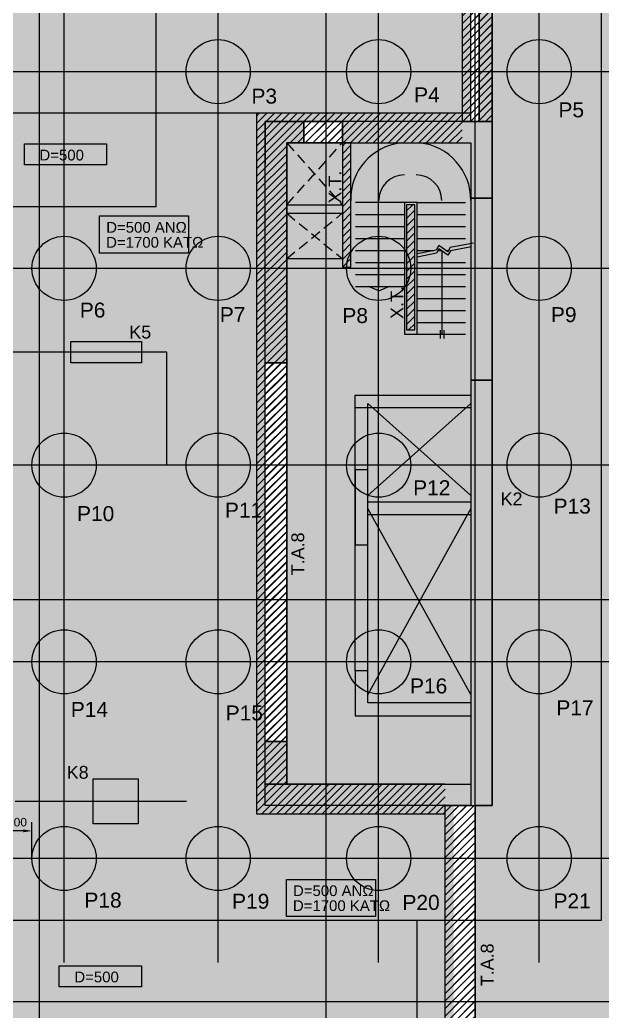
# Model space of a CAD drawing. Header units: inches. Extents: x 3 to 172, y -62 to 57.
# Drawn here: x 39.9 to 53.5, y 13.93 to 37.11 of the extents above; entities that cross this region are included whole.
import ezdxf

# ---------------------------------------------------------------- set-up
doc = ezdxf.new("R2010")
doc.units = ezdxf.units.IN
doc.header["$MEASUREMENT"] = 0
for name, pattern in [('CENTER', [50.8, 31.75, -6.35, 6.35, -6.35]), ('DashDot', [9, 5, -2, 0, -2]), ('HIDDEN', [0.375, 0.25, -0.125]), ('HIDDEN2', [4.7625, 3.175, -1.5875])]:
    doc.linetypes.add(name, pattern=pattern)
for name, color, linetype in [('1', 1, 'Continuous'), ('_GS_AXONAS', 1, 'DashDot'), ('_GS_WALL', 7, 'Continuous'), ('BEAMS', 3, 'Continuous'), ('COLUMNS', 3, 'Continuous'), ('COLUMNS TEXT', 3, 'Continuous'), ('PILES', 6, 'Continuous'), ('PILES 1500', 3, 'Continuous'), ('PILES AXONES', 1, 'Continuous'), ('PILES DIMENSIONS', 1, 'Continuous'), ('REINFORCEMENT', 6, 'Continuous'), ('STATIC', 3, 'Continuous'), ('TOMES', 3, 'Continuous')]:
    doc.layers.add(name, color=color, linetype=linetype)
doc.layers.add('COLUMN TEXT', color=3, linetype='Continuous', lineweight=0)
doc.styles.add('AG', font='arial.ttf', dxfattribs={"height": 0.8})
doc.styles.add('arial greek', font='arial.ttf')
doc.styles.get("Standard").update_dxf_attribs({"font": 'arial.ttf'})
doc.dimstyles.new('1-100', dxfattribs={"dimtxt": 0.2, "dimasz": 0.2, "dimexe": 0.2, "dimexo": 0, "dimgap": 0.1, "dimtad": 1, "dimdec": 0, "dimlfac": 1000, "dimzin": 1, "dimdsep": 46, "dimtxsty": 'arial greek', "dimcen": 0.02, "dimclrd": 1, "dimclre": 1, "dimclrt": 3, "dimadec": 3, "dimazin": 0, "dimtfac": 0.1, "dimtdec": 0, "dimtmove": 0, "dimatfit": 2, "dimfxl": 1, "dimtolj": 1, "dimtzin": 0, "dimarcsym": 0})
pattern_1 = [(45, (-36172.1925, 79997.36451), (-0.08838834765, 0.08838834765), [])]

# ---------------------------------------------------------------- blocks, each defined once
blk = doc.blocks.new('*D26')
at = {"layer": 'DefPoints', "color": 0, "ltscale": 100, "transparency": 16777216}
for p in [(39.479, 18.144), (39.479, 17.497), (40.179, 17.497)]:
    blk.add_point(p, dxfattribs=at)
at = {"layer": 'PILES DIMENSIONS', "color": 1, "lineweight": -2, "ltscale": 100, "transparency": 16777216}
for p, q in [((39.479, 17.497), (39.479, 18.344)), ((40.179, 17.497), (40.179, 18.344)), ((39.979, 18.144), (39.679, 18.144))]:
    blk.add_line(p, q, dxfattribs=at)
at = {"layer": 'PILES DIMENSIONS', "color": 1, "ltscale": 100, "transparency": 16777216}
for points in [[(39.679, 18.177), (39.679, 18.111), (39.479, 18.144)], [(39.979, 18.177), (39.979, 18.111), (40.179, 18.144)]]:
    blk.add_solid(points, dxfattribs=at)
at = {"layer": 'PILES DIMENSIONS', "color": 3, "ltscale": 100, "transparency": 16777216, "insert": (39.829, 18.346), "char_height": 0.2, "attachment_point": 5, "style": 'arial greek'}
blk.add_mtext('\\A1;700', dxfattribs=at)

msp = doc.modelspace()

# ---------------------------------------------------------------- hatches: boundary and pattern name
at = {"layer": 'COLUMNS', "ltscale": 100}
h = msp.add_hatch(dxfattribs=at)
h.set_pattern_fill('ANSI31', color=1)
h.set_pattern_definition(pattern_1)
h.paths.add_polyline_path([(50.9289, 41.0291), (50.229, 41.0291), (50.229, 34.7358), (50.9289, 34.7358)])
h = msp.add_hatch(color=3, dxfattribs=at)
h.dxf.hatch_style = 1
h.paths.add_polyline_path([(50.9289, 41.0291), (50.6288, 41.0291), (50.6288, 35.6301), (50.9288, 35.6301)])
h.paths.add_polyline_path([(50.9288, 35.6301), (50.6288, 35.6301), (50.6288, 34.7358), (50.9288, 34.7358)])
h.paths.add_polyline_path([(50.6288, 35.6301), (50.6288, 35.6301), (50.6288, 34.7358), (50.6288, 34.7358)])
h.paths.add_polyline_path([(50.6288, 41.0291), (50.6289, 41.0291), (50.6288, 35.6301), (50.6288, 35.6301)])
h = msp.add_hatch(dxfattribs=at)
h.set_pattern_fill('ANSI31', color=1)
h.set_pattern_definition(pattern_1)
h.paths.add_polyline_path([(50.9272, 39.7202), (57.2692, 39.6933), (57.2491, 34.9321), (57.5491, 34.9321), (57.5705, 40.1921), (50.6272, 40.2215), (50.6272, 34.9321), (50.9272, 34.9321)])
h.paths.add_polyline_path([(57.5491, 34.9321), (57.2491, 34.9321), (57.2262, 29.5332), (57.5262, 29.5332)])
h.paths.add_polyline_path([(57.5262, 29.5332), (57.2262, 29.5332), (57.134, 7.7391), (50.5305, 7.739), (50.5305, 7.439), (57.4327, 7.4391)])
h.paths.add_polyline_path([(50.5305, 18.738), (50.0305, 18.738), (50.0291, 7.439), (50.5305, 7.439), (50.5305, 7.739), (50.5291, 7.739)])
h = msp.add_hatch(dxfattribs=at)
h.set_pattern_fill('ANSI31', color=1)
h.set_pattern_definition(pattern_1)
h.paths.add_polyline_path([(50.429, 39.7291), (50.6288, 39.7291), (50.6288, 34.7357), (50.429, 34.7357)])
h = msp.add_hatch(dxfattribs=at)
h.set_pattern_fill('ANSI31', color=1)
h.set_pattern_definition(pattern_1)
h.paths.add_polyline_path([(50.229, 34.9357), (50.229, 34.2324), (46.1297, 34.2328), (46.1302, 19.2356), (49.8305, 19.2356), (49.8305, 18.5356), (45.4302, 18.5356), (45.4302, 34.9358)])
at = {"layer": 'COLUMNS', "ltscale": 10}
h = msp.add_hatch(color=3, dxfattribs=at)
h.dxf.hatch_style = 1
h.paths.add_polyline_path([(46.5307, 34.7357), (46.5307, 34.2356), (46.1301, 34.2356), (46.1302, 29.0856), (45.6302, 29.0856), (45.6302, 34.7357)])
at = {"layer": 'COLUMNS', "ltscale": 100}
h = msp.add_hatch(dxfattribs=at)
h.set_pattern_fill('ANSI31', color=1)
h.set_pattern_definition(pattern_1)
h.paths.add_polyline_path([(47.4304, 34.7357), (46.5307, 34.7357), (46.5307, 34.2356), (47.4304, 34.2355)])
at = {"layer": 'COLUMNS', "ltscale": 10}
h = msp.add_hatch(color=3, dxfattribs=at)
h.dxf.hatch_style = 1
h.paths.add_polyline_path([(50.4299, 21.7888), (50.9299, 21.7888), (50.9299, 21.7888), (50.4299, 21.7888)])
h.paths.add_polyline_path([(50.9302, 18.7356), (50.4302, 18.7356), (50.9302, 18.7356)])
h.paths.add_polyline_path([(50.4302, 32.9357), (50.9302, 32.9357), (50.9302, 34.7357), (47.4283, 34.7335), (47.4279, 34.2333), (50.4302, 34.2356)])
h.paths.add_polyline_path([(50.9302, 28.6856), (50.4302, 28.6856), (50.4302, 18.7356), (50.9302, 18.7357)])
h.paths.add_polyline_path([(50.4302, 28.6856), (50.9302, 28.6856), (50.9302, 32.9357), (50.4302, 32.9357)])
at = {"layer": 'COLUMNS', "ltscale": 100}
h = msp.add_hatch(dxfattribs=at)
h.set_pattern_fill('ANSI31', color=3)
h.set_pattern_definition([(45, (-35981.64368, 80073.65336), (-0.08838834765, 0.08838834765), [])])
h.paths.add_polyline_path([(47.6304, 34.2314), (47.4304, 34.2314), (47.4304, 31.3274), (47.6304, 31.3274)])
at = {"layer": 'COLUMNS'}
h = msp.add_hatch(dxfattribs=at)
h.set_pattern_fill('ANSI31', color=3)
h.set_pattern_definition([(45, (-35981.60788, 79873.56694), (-0.08838834765, 0.08838834765), [])])
h.paths.add_polyline_path([(49.1243, 32.7855), (48.9315, 32.7855), (48.9315, 29.857), (49.1243, 29.857)])
at = {"layer": 'COLUMNS', "ltscale": 10}
h = msp.add_hatch(color=3, dxfattribs=at)
h.dxf.hatch_style = 1
h.paths.add_polyline_path([(41.084, 29.0854), (41.084, 29.5854), (42.7339, 29.5854), (42.7339, 29.0854)])
at = {"layer": 'COLUMNS', "ltscale": 100}
h = msp.add_hatch(dxfattribs=at)
h.set_pattern_fill('ANSI31', color=1)
h.set_pattern_definition([(45, (-36000.53585, 80059.07587), (-0.08838834765, 0.08838834765), [])])
h.paths.add_polyline_path([(46.1302, 20.2356), (45.6302, 20.2356), (45.6302, 29.0856), (46.1302, 29.0856)])
at = {"layer": 'COLUMNS', "ltscale": 10}
h = msp.add_hatch(color=3, dxfattribs=at)
h.dxf.hatch_style = 1
h.paths.add_polyline_path([(50.4302, 28.3354), (47.7287, 28.3354), (47.7287, 28.0351), (50.4302, 28.0352)])
h = msp.add_hatch(color=3, dxfattribs=at)
h.dxf.hatch_style = 1
h.paths.add_polyline_path([(50.4302, 28.3354), (47.7287, 28.3354), (47.7287, 28.0351), (50.4302, 28.0352)])
h = msp.add_hatch(color=3, dxfattribs=at)
h.dxf.hatch_style = 1
h.paths.add_polyline_path([(50.4297, 25.8311), (48.0282, 25.8312), (48.0287, 26.5899), (47.7287, 26.5899), (47.7287, 24.8341), (48.0287, 24.8341), (48.0282, 25.5312), (50.4297, 25.5311)])
h = msp.add_hatch(color=3, dxfattribs=at)
h.dxf.hatch_style = 1
h.paths.add_polyline_path([(50.4302, 21.1361), (48.0287, 21.1363), (48.0287, 21.8878), (47.7287, 21.8878), (47.7286, 21.1363), (47.7286, 20.8363), (50.4302, 20.8363)])
h = msp.add_hatch(color=3, dxfattribs=at)
h.dxf.hatch_style = 1
h.paths.add_polyline_path([(46.1302, 20.2356), (45.6286, 20.2356), (45.6302, 19.2356), (46.1302, 19.2356)])
h = msp.add_hatch(color=3, dxfattribs=at)
h.dxf.hatch_style = 1
h.paths.add_polyline_path([(41.6072, 19.3606), (42.6572, 19.3606), (42.6572, 18.3106), (41.6072, 18.3106)])
h = msp.add_hatch(color=3, dxfattribs=at)
h.dxf.hatch_style = 1
h.paths.add_polyline_path([(45.6302, 19.2356), (50.4302, 19.2356), (50.4302, 18.7356), (45.6302, 18.7356)])
at = {"layer": 'COLUMNS', "ltscale": 100}
h = msp.add_hatch(dxfattribs=at)
h.set_pattern_fill('ANSI31', color=1)
h.set_pattern_definition(pattern_1)
h.paths.add_polyline_path([(50.5305, 7.7322), (49.8305, 7.7322), (49.8305, 18.7356), (50.5327, 18.7356)])
at = {"layer": 'PILES 1500', "ltscale": 100, "true_color": 0xddb3d4}
h = msp.add_hatch(color=254, dxfattribs=at)
h.dxf.hatch_style = 1
edge = h.paths.add_edge_path()
edge.add_arc((44.5287, 35.8973), 0.75, 0, 360)
h = msp.add_hatch(color=254, dxfattribs=at)
h.dxf.hatch_style = 1
edge = h.paths.add_edge_path()
edge.add_arc((48.2787, 35.8973), 0.75, 0, 360)
h = msp.add_hatch(color=254, dxfattribs=at)
h.dxf.hatch_style = 1
edge = h.paths.add_edge_path()
edge.add_arc((52.0287, 35.8973), 0.75, 0, 360)
h = msp.add_hatch(color=254, dxfattribs=at)
h.dxf.hatch_style = 1
edge = h.paths.add_edge_path()
edge.add_arc((40.9287, 31.2973), 0.75, 0, 360)
h = msp.add_hatch(color=254, dxfattribs=at)
h.dxf.hatch_style = 1
edge = h.paths.add_edge_path()
edge.add_arc((44.5287, 31.2973), 0.75, 0, 360)
h = msp.add_hatch(color=254, dxfattribs=at)
h.dxf.hatch_style = 1
edge = h.paths.add_edge_path()
edge.add_arc((48.2787, 31.2973), 0.75, 0, 360)
h = msp.add_hatch(color=254, dxfattribs=at)
h.dxf.hatch_style = 1
edge = h.paths.add_edge_path()
edge.add_arc((52.0287, 31.2973), 0.75, 0, 360)
h = msp.add_hatch(color=254, dxfattribs=at)
h.dxf.hatch_style = 1
edge = h.paths.add_edge_path()
edge.add_arc((40.9287, 26.6973), 0.75, 0, 360)
h = msp.add_hatch(color=254, dxfattribs=at)
h.dxf.hatch_style = 1
edge = h.paths.add_edge_path()
edge.add_arc((44.5287, 26.6973), 0.75, 0, 360)
h = msp.add_hatch(color=254, dxfattribs=at)
h.dxf.hatch_style = 1
edge = h.paths.add_edge_path()
edge.add_arc((48.2787, 26.6973), 0.75, 0, 360)
h = msp.add_hatch(color=254, dxfattribs=at)
h.dxf.hatch_style = 1
edge = h.paths.add_edge_path()
edge.add_arc((52.0287, 26.6973), 0.75, 0, 360)
h = msp.add_hatch(color=254, dxfattribs=at)
h.dxf.hatch_style = 1
edge = h.paths.add_edge_path()
edge.add_arc((40.9287, 22.0973), 0.75, 0, 360)
h = msp.add_hatch(color=254, dxfattribs=at)
h.dxf.hatch_style = 1
edge = h.paths.add_edge_path()
edge.add_arc((44.5287, 22.0973), 0.75, 0, 360)
h = msp.add_hatch(color=254, dxfattribs=at)
h.dxf.hatch_style = 1
edge = h.paths.add_edge_path()
edge.add_arc((48.2787, 22.0973), 0.75, 0, 360)
h = msp.add_hatch(color=254, dxfattribs=at)
h.dxf.hatch_style = 1
edge = h.paths.add_edge_path()
edge.add_arc((52.0287, 22.0973), 0.75, 0, 360)
h = msp.add_hatch(color=254, dxfattribs=at)
h.dxf.hatch_style = 1
edge = h.paths.add_edge_path()
edge.add_arc((40.9287, 17.4973), 0.75, 0, 360)
h = msp.add_hatch(color=254, dxfattribs=at)
h.dxf.hatch_style = 1
edge = h.paths.add_edge_path()
edge.add_arc((44.5287, 17.4973), 0.75, 0, 360)
h = msp.add_hatch(color=254, dxfattribs=at)
h.dxf.hatch_style = 1
edge = h.paths.add_edge_path()
edge.add_arc((48.2787, 17.4973), 0.75, 0, 360)
h = msp.add_hatch(color=254, dxfattribs=at)
h.dxf.hatch_style = 1
edge = h.paths.add_edge_path()
edge.add_arc((52.0287, 17.4973), 0.75, 0, 360)
at = {"layer": 'PILES DIMENSIONS', "ltscale": 100, "true_color": 0xafd9aa}
h = msp.add_hatch(color=9, dxfattribs=at)
h.dxf.hatch_style = 1
h.paths.add_polyline_path([(25.4305, 7.7322), (25.4322, 35.683), (50.429, 35.683), (50.4482, 40.2222), (57.2725, 40.1934), (57.3184, 51.042), (15.112, 51.0421), (15.3825, 7.7323)])
at = {"layer": 'PILES DIMENSIONS', "ltscale": 100}
h = msp.add_hatch(color=8, dxfattribs=at)
h.dxf.hatch_style = 1
h.paths.add_polyline_path([(57.2692, 39.6933), (50.9291, 39.7202), (50.9302, 18.7356), (50.5305, 18.738), (50.5305, 7.7322), (57.134, 7.7391)])
at = {"layer": 'PILES DIMENSIONS', "ltscale": 100, "true_color": 0xafd9aa}
h = msp.add_hatch(color=9, dxfattribs=at)
h.dxf.hatch_style = 1
h.paths.add_polyline_path([(38.6319, 35.683), (50.429, 35.683), (50.429, 34.9358), (38.6319, 34.9358)])
at = {"layer": 'PILES DIMENSIONS', "ltscale": 100, "true_color": 0x9898cc}
h = msp.add_hatch(color=253, dxfattribs=at)
h.dxf.hatch_style = 1
h.paths.add_polyline_path([(50.429, 34.9358), (38.6319, 34.9358), (38.6319, 13.2172), (50.0298, 13.2172), (50.0298, 18.7356), (45.6302, 18.7356), (45.6302, 34.7358), (50.429, 34.7358)])
at = {"layer": 'PILES DIMENSIONS', "ltscale": 100, "true_color": 0xf8991e}
h = msp.add_hatch(color=30, dxfattribs=at)
h.dxf.hatch_style = 1
h.paths.add_polyline_path([(46.1301, 34.2305), (50.4302, 34.2305), (50.4302, 19.2356), (46.1302, 19.2356)])

# ---------------------------------------------------------------- linework, layer by layer
at = {"layer": '1', "linetype": 'HIDDEN'}
for p, q in [((46.1297, 34.2309), (47.4279, 32.7818)), ((46.1297, 32.7818), (47.4279, 34.2309)), ((46.1297, 32.5862), (47.4279, 31.5249)), ((46.1297, 31.5249), (47.4279, 32.5862))]:
    msp.add_line(p, q, dxfattribs=at)
at = {"layer": '_GS_AXONAS', "linetype": 'DashDot', "ltscale": 150}
msp.add_line((50.5327, 6.1864), (50.5327, 55.6321), dxfattribs=at)
at = {"layer": '_GS_WALL', "linetype": 'Continuous'}
msp.add_lwpolyline([(48.8802, 29.7556), (49.1802, 29.7556), (49.1802, 32.8356), (48.8802, 32.8356), (48.8802, 29.7556)], dxfattribs=at)
at = {"layer": 'BEAMS', "color": 3}
for p, q in [((50.4302, 33.8357), (50.4302, 32.9357)), ((50.9302, 33.8357), (50.9302, 32.9357)), ((46.1301, 32.7823), (47.4279, 32.7818)), ((46.1283, 32.5879), (47.4261, 32.5875)), ((46.1283, 31.5266), (47.4261, 31.5262)), ((50.4302, 29.5856), (50.4302, 28.6856)), ((50.9302, 29.5856), (50.9302, 28.6856)), ((47.7287, 21.8878), (47.7287, 28.1354)), ((47.7287, 21.8878), (47.7287, 28.1353)), ((48.0287, 21.8878), (48.0287, 28.1354)), ((48.0287, 21.8878), (48.0287, 28.1353))]:
    msp.add_line(p, q, dxfattribs=at)
at = {"layer": 'BEAMS', "color": 1}
for p, q in [((48.8802, 32.8356), (47.7402, 32.8356)), ((49.1802, 32.8356), (50.3102, 32.8356)), ((47.7402, 32.5556), (48.8802, 32.5556)), ((49.1802, 32.5556), (50.3102, 32.5556)), ((47.7402, 32.2756), (48.8802, 32.2756)), ((49.1802, 32.2756), (50.3102, 32.2756)), ((47.7402, 31.9956), (48.8802, 31.9956)), ((49.1802, 31.9956), (50.3102, 31.9956)), ((47.7402, 31.7156), (48.8802, 31.7156)), ((49.1802, 31.7156), (49.5692, 31.7156)), ((49.6673, 31.7156), (49.7411, 31.7156)), ((49.8457, 31.7156), (49.9138, 31.7156)), ((47.74, 31.4356), (48.8802, 31.4356)), ((49.1802, 31.4356), (50.3102, 31.4356)), ((47.7402, 31.1556), (48.8802, 31.1556)), ((49.1802, 31.1556), (50.31, 31.1556)), ((47.7402, 30.8756), (48.8802, 30.8756)), ((48.2806, 30.7725), (48.0416, 30.8725)), ((48.2806, 30.7725), (48.5196, 30.8725)), ((49.1802, 30.8756), (50.31, 30.8756)), ((49.1802, 30.5956), (50.31, 30.5956)), ((49.1802, 30.3156), (50.31, 30.3156)), ((49.1802, 30.0356), (50.31, 30.0356)), ((49.1802, 29.7556), (50.3102, 29.7556)), ((49.7128, 29.8501), (49.7128, 29.6551)), ((49.7982, 29.8501), (49.7982, 29.6551)), ((50.43, 28.1354), (48.0287, 25.9852)), ((48.0287, 28.1353), (50.4292, 25.9851)), ((50.4295, 21.3311), (48.0287, 25.6852)), ((50.4292, 25.6851), (48.0287, 21.3313))]:
    msp.add_line(p, q, dxfattribs=at)
for points in [[(48.2806, 30.8725), (48.2806, 32.2725)], [(50.4944, 31.8845), (49.9509, 31.7822), (49.8946, 31.681), (49.6844, 31.8293), (49.6255, 31.7272), (49.1802, 31.6351)], [(50.4517, 31.7989), (49.9551, 31.7054), (49.8989, 31.6043), (49.6887, 31.7526), (49.6298, 31.6504), (49.1802, 31.5575)], [(49.7554, 31.7055), (49.7555, 29.7556)]]:
    msp.add_lwpolyline(points, dxfattribs=at)
for centre, radius, start, end in [((48.9446, 32.9239), 1.316, 96.06595, 181.80297), ((49.0947, 32.9034), 1.336, 359.10402, 84.16306), ((48.8806, 32.8825), 0.6, 90, 180), ((49.1552, 32.8825), 0.6, 360, 90)]:
    msp.add_arc(centre, radius, start, end, dxfattribs=at)
at = {"layer": 'COLUMNS', "color": 3, "linetype": 'Continuous'}
for p, q in [((46.5307, 34.2356), (47.4304, 34.2355)), ((46.1302, 20.2356), (46.1302, 29.0856))]:
    msp.add_line(p, q, dxfattribs=at)
at = {"layer": 'COLUMNS', "linetype": 'Continuous'}
msp.add_line((45.6302, 20.2356), (45.6302, 29.0856), dxfattribs=at)
at = {"layer": 'COLUMNS', "ltscale": 100}
msp.add_lwpolyline([(50.6288, 34.7358), (50.6289, 41.0291), (50.9289, 41.0291)], dxfattribs=at)
at = {"layer": 'COLUMNS', "color": 3, "ltscale": 100}
for points in [[(50.429, 39.7291), (50.6288, 39.7291), (50.6288, 34.7357), (50.429, 34.7357)], [(47.4304, 34.2355), (46.5307, 34.2355), (46.5307, 34.7357), (47.4304, 34.7357)], [(46.1302, 20.2356), (45.6302, 20.2356), (45.6302, 29.0856), (46.1302, 29.0856)]]:
    msp.add_lwpolyline(points, close=True, dxfattribs=at)
for points in [[(49.8226, 18.5356), (45.4302, 18.5356), (45.4303, 34.9356), (50.4302, 34.9356)], [(49.8226, 19.2356), (46.1302, 19.2356), (46.1303, 34.2356), (50.4302, 34.2356)]]:
    msp.add_lwpolyline(points, dxfattribs=at)
at = {"layer": 'COLUMNS', "linetype": 'Continuous'}
for points in [[(46.5307, 34.7357), (46.5307, 34.2356), (46.1301, 34.2356), (46.1302, 29.0856), (45.6302, 29.0856), (45.6302, 34.7357)], [(50.4302, 32.9357), (50.9302, 32.9357), (50.9302, 34.7357), (47.4283, 34.731), (47.4279, 34.2309), (50.4302, 34.2356)], [(47.4304, 31.3274), (47.6304, 31.3274), (47.6304, 34.2314), (47.4304, 34.2314)], [(50.4302, 28.6856), (50.9302, 28.6856), (50.9302, 32.9357), (50.4302, 32.9357)], [(50.9302, 28.6856), (50.4302, 28.6856), (50.4302, 18.7356), (50.9302, 18.7356)], [(46.1302, 20.2356), (46.1302, 19.2356), (45.6302, 19.2356), (45.6286, 20.2356)], [(45.6302, 19.2356), (50.4302, 19.2356), (50.4302, 18.7356), (45.6302, 18.7356)]]:
    msp.add_lwpolyline(points, close=True, dxfattribs=at)
at = {"layer": 'COLUMNS', "ltscale": 5}
for points in [[(48.9315, 29.857), (49.1243, 29.857), (49.1243, 32.7855), (48.9315, 32.7855)], [(41.084, 29.0854), (41.084, 29.5854), (42.7339, 29.5854), (42.7339, 29.0854)]]:
    msp.add_lwpolyline(points, close=True, dxfattribs=at)
at = {"layer": 'COLUMNS', "color": 3}
for points in [[(50.43, 28.0352), (47.7287, 28.0351), (47.7287, 28.3354), (50.4302, 28.3354)], [(50.43, 28.0352), (47.7287, 28.0351), (47.7287, 28.3354), (50.4302, 28.3354)], [(48.0287, 25.9852), (48.0287, 26.5899), (47.7287, 26.5899), (47.7287, 24.8341), (48.0287, 24.8341), (48.0287, 25.6852)], [(50.4292, 25.8311), (48.0287, 25.8312)], [(50.4292, 25.5311), (48.0287, 25.5312)], [(50.4295, 21.1361), (48.0287, 21.1363), (48.0287, 21.8878), (47.7287, 21.8878), (47.7286, 21.1363), (47.7286, 20.8363), (50.4302, 20.8363)]]:
    msp.add_lwpolyline(points, dxfattribs=at)
at = {"layer": 'COLUMNS', "color": 3, "ltscale": 10}
msp.add_lwpolyline([(41.6072, 19.3606), (42.6572, 19.3606), (42.6572, 18.3106), (41.6072, 18.3106), (41.6072, 19.3606)], dxfattribs=at)
at = {"layer": 'COLUMNS', "color": 8, "linetype": 'Continuous'}
msp.add_lwpolyline([(45.6302, 19.2356), (50.4302, 19.2356), (50.4302, 18.7356), (45.6302, 18.7356)], close=True, dxfattribs=at)
at = {"layer": 'PILES', "color": 1, "linetype": 'Continuous', "lineweight": 15, "ltscale": 4}
for points in [[(40.0009, 34.2112), (41.9211, 34.2112), (41.9211, 33.7201), (40.0009, 33.7201)], [(41.7592, 32.5223), (43.8397, 32.5223), (43.8397, 31.6514), (41.7592, 31.6514)], [(46.1234, 17.0103), (48.2039, 17.0103), (48.2039, 16.1394), (46.1234, 16.1394)], [(40.8167, 14.9919), (42.7369, 14.9919), (42.7369, 14.5007), (40.8167, 14.5007)]]:
    msp.add_lwpolyline(points, close=True, dxfattribs=at)
at = {"layer": 'PILES 1500', "ltscale": 100}
for centre in [(44.5287, 35.8973), (48.2787, 35.8973), (52.0287, 35.8973), (40.9287, 31.2973), (44.5287, 31.2973), (48.2787, 31.2973), (52.0287, 31.2973), (40.9287, 26.6973), (44.5287, 26.6973), (48.2787, 26.6973), (52.0287, 26.6973), (40.9287, 22.0973), (44.5287, 22.0973), (48.2787, 22.0973), (52.0287, 22.0973), (40.9287, 17.4973), (44.5287, 17.4973), (48.2787, 17.4973), (52.0287, 17.4973)]:
    msp.add_circle(centre, 0.75, dxfattribs=at)
at = {"layer": 'PILES AXONES', "color": 11, "linetype": 'CENTER', "ltscale": 20, "true_color": 0xf27172}
for points in [[(40.9287, 15.0674), (40.9287, 43.5129)], [(44.5287, 15.0674), (44.5287, 43.5129)], [(48.2787, 15.0674), (48.2787, 43.5129)], [(52.0287, 15.0674), (52.0287, 43.5129)], [(54.7362, 35.8973), (34.5018, 35.8973)], [(54.7362, 31.2973), (34.5018, 31.2973)], [(54.7362, 26.6973), (34.5018, 26.6973)], [(54.7362, 22.0973), (34.5018, 22.0973)], [(39.7895, 18.8364), (43.7901, 18.8364)], [(54.7362, 17.4973), (34.5018, 17.4973)]]:
    msp.add_lwpolyline(points, dxfattribs=at)
at = {"layer": 'PILES DIMENSIONS', "color": 3, "ltscale": 100}
for points in [[(50.9289, 41.0291), (50.229, 41.0291), (50.229, 34.7358), (50.9289, 34.7358)], [(50.5305, 7.7322), (49.8305, 7.7322), (49.8305, 18.7356), (50.5327, 18.7356)]]:
    msp.add_lwpolyline(points, close=True, dxfattribs=at)
at = {"layer": 'PILES DIMENSIONS', "color": 8, "ltscale": 100}
msp.add_lwpolyline([(57.2692, 39.6933), (50.9291, 39.7202), (50.9302, 18.7356), (50.5305, 18.738), (50.5305, 7.7322), (57.134, 7.7391)], close=True, dxfattribs=at)
msp.add_lwpolyline([(50.5305, 18.7356), (50.9302, 18.7356), (50.929, 39.6926)], dxfattribs=at)
at = {"layer": 'PILES DIMENSIONS', "color": 3, "ltscale": 100}
msp.add_lwpolyline([(38.6319, 34.9358), (50.4289, 34.9358)], dxfattribs=at)
at = {"layer": 'REINFORCEMENT', "color": 8, "ltscale": 100}
msp.add_line((49.1807, 7.4389), (49.1807, 16.0473), dxfattribs=at)
at = {"layer": 'REINFORCEMENT', "linetype": 'HIDDEN2', "ltscale": 150}
for points in [[(39.4787, 32.7473), (43.0787, 32.7473), (43.0787, 37.3473), (46.8287, 37.3473), (46.8287, 41.9473)], [(53.4788, 40.2094), (53.4788, 16.0473), (49.1807, 16.0473)], [(49.1807, 16.0473), (39.4787, 16.0473), (39.4787, 32.7473)], [(49.1807, 7.4389), (49.1807, 16.0473)]]:
    msp.add_lwpolyline(points, dxfattribs=at)
at = {"layer": 'REINFORCEMENT', "color": 8, "linetype": 'HIDDEN2', "ltscale": 150}
msp.add_lwpolyline([(53.4788, 40.2094), (53.4788, 16.0473), (49.1807, 16.0473)], dxfattribs=at)
at = {"layer": 'STATIC', "color": 3}
for p, q in [((50.9302, 34.7358), (45.6302, 34.7358)), ((45.6302, 34.7358), (45.6303, 33.7361))]:
    msp.add_line(p, q, dxfattribs=at)
at = {"layer": 'TOMES', "color": 2, "ltscale": 100}
for points in [[(40.3536, 3.6271), (40.3536, 53.4931), (42.1178, 53.4931)], [(47.053, 3.6271), (47.053, 53.4931), (48.8172, 53.4931)], [(63.5241, 28.7379), (63.5241, 26.6973), (43.3324, 26.6973), (43.3324, 29.3364), (10.8639, 29.3364), (10.8639, 31.6919)], [(63.5467, 25.5307), (63.5467, 23.545), (10.8906, 23.545), (10.8906, 25.7292)], [(63.5467, 16.1341), (63.5467, 14.1484), (10.8906, 14.1484), (10.8906, 16.3327)]]:
    msp.add_lwpolyline(points, dxfattribs=at)

# ---------------------------------------------------------------- texts
at = {"layer": 'COLUMN TEXT', "lineweight": -3, "char_height": 0.25, "attachment_point": 1}
for s, insert in [('D=500', (40.3536, 34.0717)), ('D=500 {\\fArial|b0|i0|c161|p34;ΑΝΩ}', (41.9134, 32.3821)), ('D=1700 {\\fArial|b0|i0|c161|p34;ΚΑΤΩ}', (41.912, 32.0318)), ('D=500 {\\fArial|b0|i0|c161|p34;ΑΝΩ}', (46.2776, 16.8701)), ('D=1700 {\\fArial|b0|i0|c161|p34;ΚΑΤΩ}', (46.2762, 16.5199)), ('D=500', (41.1693, 14.8523))]:
    msp.add_mtext_dynamic_manual_height_columns(s, width=1376.999202, gutter_width=2500, heights=[0], dxfattribs=dict(at, insert=insert))
at = {"layer": 'COLUMNS TEXT', "color": 3, "linetype": 'Continuous', "ltscale": 0.5, "style": 'AG'}
for s, p in [('Χ.Τ.', (47.4085, 32.8141)), ('Χ.Τ.', (48.8567, 30.1147)), ('T.A.8', (46.5392, 24.1214)), ('T.A.8', (50.9659, 14.5114))]:
    msp.add_text(s, height=0.3, rotation=90, dxfattribs=at).set_placement(p)
for s, p in [('K5', (42.4526, 29.6574)), ('K2', (51.1279, 25.7566)), ('K8', (40.9903, 19.3629))]:
    msp.add_text(s, height=0.3, dxfattribs=at).set_placement(p)
at = {"layer": 'PILES', "linetype": 'Continuous', "lineweight": 15, "ltscale": 4}
for s, p in [('P3', (45.3073, 35.1498)), ('P4', (49.1076, 35.1805)), ('P5', (52.4806, 34.8299)), ('P6', (41.2968, 30.1473)), ('P7', (44.5673, 30.0405)), ('P8', (47.4316, 30.0191)), ('P9', (52.3051, 30.0405)), ('P12', (49.0853, 25.9927)), ('P10', (41.2315, 25.388)), ('P11', (44.6877, 25.4686)), ('P13', (52.3667, 25.5627)), ('P16', (49.0127, 21.3588)), ('P14', (41.0865, 20.8102)), ('P17', (52.4315, 20.8476)), ('P15', (44.7064, 20.7259)), ('P18', (41.4035, 16.3503)), ('P19', (44.8543, 16.3232)), ('P20', (48.8349, 16.296)), ('P21', (52.3643, 16.3299))]:
    msp.add_text(s, height=0.35, dxfattribs=at).set_placement(p)

# ---------------------------------------------------------------- dimensions: what is measured, and where the dimension line sits
at = {"layer": 'PILES DIMENSIONS', "ltscale": 100}
dim = msp.add_linear_dim(base=(39.4787, 18.144), p1=(40.1787, 17.4973), p2=(39.4787, 17.4973), dimstyle='1-100', override={"dimfxl": 0.18, "dimarcsym": 2}, dxfattribs=at)
dim.commit()
dim.dimension.update_dxf_attribs({"geometry": '*D26', "text_midpoint": (39.8287, 18.3461)})

doc.saveas('drawing.dxf')
